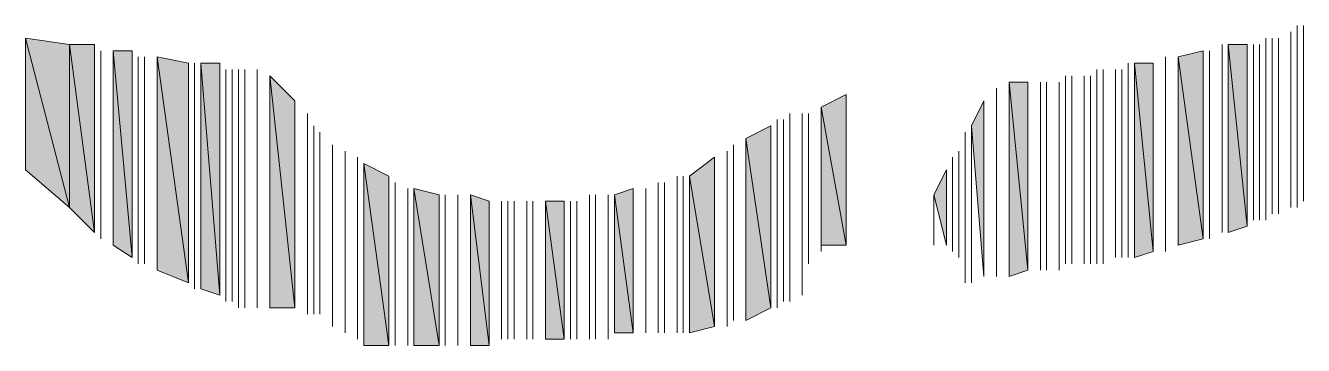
# Model space of a CAD drawing. Header units: millimetres. Extents: x -30643 to 86172, y -19411 to 63186.
# Drawn here: x 82492.8 to 82636.4, y -68.6 to -32.8 of the extents above; entities that cross this region are included whole.
import ezdxf

# ---------------------------------------------------------------- set-up
doc = ezdxf.new("R2010")
doc.units = ezdxf.units.MM

msp = doc.modelspace()

# ---------------------------------------------------------------- hatches: boundary and pattern name
h = msp.add_hatch(color=0)
h.dxf.hatch_style = 2
h.paths.add_polyline_path([(82492.83, -48.94), (82497.75, -53.16), (82492.83, -34.16)])
h = msp.add_hatch(color=0)
h.dxf.hatch_style = 2
h.paths.add_polyline_path([(82497.75, -53.16), (82497.75, -34.87), (82492.83, -34.16)])
h = msp.add_hatch(color=0)
h.dxf.hatch_style = 2
h.paths.add_polyline_path([(82497.75, -53.16), (82500.57, -55.98), (82497.75, -34.87)])
h = msp.add_hatch(color=0)
h.dxf.hatch_style = 2
h.paths.add_polyline_path([(82500.57, -55.98), (82500.57, -34.87), (82497.75, -34.87)])
h = msp.add_hatch(color=0)
h.dxf.hatch_style = 2
h.paths.add_polyline_path([(82502.68, -57.38), (82504.79, -58.79), (82502.68, -35.57)])
h = msp.add_hatch(color=0)
h.dxf.hatch_style = 2
h.paths.add_polyline_path([(82504.79, -58.79), (82504.79, -35.57), (82502.68, -35.57)])
h = msp.add_hatch(color=0)
h.dxf.hatch_style = 2
h.paths.add_polyline_path([(82625.12, -56.68), (82625.12, -35.57), (82622.3, -36.27)])
h = msp.add_hatch(color=0)
h.dxf.hatch_style = 2
h.paths.add_polyline_path([(82627.93, -55.98), (82630.04, -55.27), (82627.93, -34.87)])
h = msp.add_hatch(color=0)
h.dxf.hatch_style = 2
h.paths.add_polyline_path([(82630.04, -55.27), (82630.04, -34.87), (82627.93, -34.87)])
h = msp.add_hatch(color=0)
h.dxf.hatch_style = 2
h.paths.add_polyline_path([(82507.6, -60.2), (82511.12, -61.61), (82507.6, -36.27)])
h = msp.add_hatch(color=0)
h.dxf.hatch_style = 2
h.paths.add_polyline_path([(82511.12, -61.61), (82511.12, -36.98), (82507.6, -36.27)])
h = msp.add_hatch(color=0)
h.dxf.hatch_style = 2
h.paths.add_polyline_path([(82512.53, -62.31), (82514.64, -63.01), (82512.53, -36.98)])
h = msp.add_hatch(color=0)
h.dxf.hatch_style = 2
h.paths.add_polyline_path([(82514.64, -63.01), (82514.64, -36.98), (82512.53, -36.98)])
h = msp.add_hatch(color=0)
h.dxf.hatch_style = 2
h.paths.add_polyline_path([(82617.38, -58.79), (82619.49, -58.09), (82617.38, -36.98)])
h = msp.add_hatch(color=0)
h.dxf.hatch_style = 2
h.paths.add_polyline_path([(82619.49, -58.09), (82619.49, -36.98), (82617.38, -36.98)])
h = msp.add_hatch(color=0)
h.dxf.hatch_style = 2
h.paths.add_polyline_path([(82622.3, -57.38), (82625.12, -56.68), (82622.3, -36.27)])
h = msp.add_hatch(color=0)
h.dxf.hatch_style = 2
h.paths.add_polyline_path([(82520.27, -64.42), (82523.08, -64.42), (82520.27, -38.38)])
h = msp.add_hatch(color=0)
h.dxf.hatch_style = 2
h.paths.add_polyline_path([(82523.08, -64.42), (82523.08, -41.2), (82520.27, -38.38)])
h = msp.add_hatch(color=0)
h.dxf.hatch_style = 2
h.paths.add_polyline_path([(82603.3, -60.9), (82605.41, -60.2), (82603.3, -39.09)])
h = msp.add_hatch(color=0)
h.dxf.hatch_style = 2
h.paths.add_polyline_path([(82605.41, -60.2), (82605.41, -39.09), (82603.3, -39.09)])
h = msp.add_hatch(color=0)
h.dxf.hatch_style = 2
h.paths.add_polyline_path([(82585.01, -57.38), (82585.01, -40.5), (82582.19, -41.9)])
h = msp.add_hatch(color=0)
h.dxf.hatch_style = 2
h.paths.add_polyline_path([(82600.49, -60.9), (82600.49, -41.2), (82599.08, -44.01)])
h = msp.add_hatch(color=0)
h.dxf.hatch_style = 2
h.paths.add_polyline_path([(82582.19, -57.38), (82585.01, -57.38), (82582.19, -41.9)])
h = msp.add_hatch(color=0)
h.dxf.hatch_style = 2
h.paths.add_polyline_path([(82576.56, -64.42), (82576.56, -44.01), (82573.75, -45.42)])
h = msp.add_hatch(color=0)
h.dxf.hatch_style = 2
h.paths.add_polyline_path([(82573.75, -65.83), (82576.56, -64.42), (82573.75, -45.42)])
h = msp.add_hatch(color=0)
h.dxf.hatch_style = 2
h.paths.add_polyline_path([(82530.82, -68.64), (82533.64, -68.64), (82530.82, -48.24)])
h = msp.add_hatch(color=0)
h.dxf.hatch_style = 2
h.paths.add_polyline_path([(82533.64, -68.64), (82533.64, -49.64), (82530.82, -48.24)])
h = msp.add_hatch(color=0)
h.dxf.hatch_style = 2
h.paths.add_polyline_path([(82570.23, -66.53), (82570.23, -47.53), (82567.42, -49.64)])
h = msp.add_hatch(color=0)
h.dxf.hatch_style = 2
h.paths.add_polyline_path([(82567.42, -67.23), (82570.23, -66.53), (82567.42, -49.64)])
h = msp.add_hatch(color=0)
h.dxf.hatch_style = 2
h.paths.add_polyline_path([(82596.27, -57.38), (82596.27, -48.94), (82594.86, -51.75)])
h = msp.add_hatch(color=0)
h.dxf.hatch_style = 2
h.paths.add_polyline_path([(82536.45, -68.64), (82539.27, -68.64), (82536.45, -51.05)])
h = msp.add_hatch(color=0)
h.dxf.hatch_style = 2
h.paths.add_polyline_path([(82539.27, -68.64), (82539.27, -51.75), (82536.45, -51.05)])
h = msp.add_hatch(color=0)
h.dxf.hatch_style = 2
h.paths.add_polyline_path([(82561.08, -67.23), (82561.08, -51.05), (82558.97, -51.75)])
h = msp.add_hatch(color=0)
h.dxf.hatch_style = 2
h.paths.add_polyline_path([(82542.79, -68.64), (82544.9, -68.64), (82542.79, -51.75)])
h = msp.add_hatch(color=0)
h.dxf.hatch_style = 2
h.paths.add_polyline_path([(82544.9, -68.64), (82544.9, -52.46), (82542.79, -51.75)])
h = msp.add_hatch(color=0)
h.dxf.hatch_style = 2
h.paths.add_polyline_path([(82551.23, -67.94), (82553.34, -67.94), (82551.23, -52.46)])
h = msp.add_hatch(color=0)
h.dxf.hatch_style = 2
h.paths.add_polyline_path([(82553.34, -67.94), (82553.34, -52.46), (82551.23, -52.46)])
h = msp.add_hatch(color=0)
h.dxf.hatch_style = 2
h.paths.add_polyline_path([(82558.97, -67.23), (82561.08, -67.23), (82558.97, -51.75)])

# ---------------------------------------------------------------- linework, layer by layer
at = {"color": 0, "lineweight": 0}
for points in [[(82635.67, -53.16), (82635.67, -32.75)], [(82635.67, -53.16), (82635.67, -32.75)], [(82636.38, -52.46), (82636.38, -32.75)], [(82636.38, -52.46), (82636.38, -32.75)], [(82492.83, -48.94), (82492.83, -34.16)], [(82492.83, -48.94), (82497.75, -53.16), (82492.83, -34.16)], [(82497.75, -53.16), (82497.75, -34.87), (82492.83, -34.16)], [(82632.15, -54.57), (82632.15, -34.16)], [(82632.15, -54.57), (82632.15, -34.16)], [(82632.15, -54.57), (82632.15, -34.16)], [(82632.15, -54.57), (82632.15, -34.16)], [(82632.15, -53.86), (82632.15, -34.16)], [(82632.15, -53.86), (82632.15, -34.16)], [(82632.15, -53.86), (82632.15, -34.16)], [(82632.15, -53.86), (82632.15, -34.16)], [(82632.86, -53.86), (82632.86, -34.16)], [(82632.86, -53.86), (82632.86, -34.16)], [(82632.86, -53.86), (82632.86, -34.16)], [(82632.86, -53.86), (82632.86, -34.16)], [(82633.56, -53.86), (82633.56, -34.16)], [(82633.56, -53.86), (82633.56, -34.16)], [(82634.97, -53.16), (82634.97, -33.46)], [(82634.97, -53.16), (82634.97, -33.46)], [(82634.97, -53.16), (82634.97, -33.46)], [(82634.97, -53.16), (82634.97, -33.46)], [(82497.75, -53.16), (82500.57, -55.98), (82497.75, -34.87)], [(82500.57, -55.98), (82500.57, -34.87), (82497.75, -34.87)], [(82500.57, -55.98), (82500.57, -34.87)], [(82500.57, -55.98), (82500.57, -34.87)], [(82500.57, -55.98), (82500.57, -34.87)], [(82500.57, -55.98), (82500.57, -34.87)], [(82500.57, -55.98), (82500.57, -34.87)], [(82501.27, -55.98), (82501.27, -35.57)], [(82501.27, -55.98), (82501.27, -35.57)], [(82501.27, -56.68), (82501.27, -35.57)], [(82501.27, -56.68), (82501.27, -35.57)], [(82502.68, -57.38), (82502.68, -35.57)], [(82502.68, -57.38), (82504.79, -58.79), (82502.68, -35.57)], [(82504.79, -58.79), (82504.79, -35.57), (82502.68, -35.57)], [(82504.79, -58.79), (82504.79, -35.57)], [(82625.12, -56.68), (82625.12, -35.57), (82622.3, -36.27)], [(82625.12, -56.68), (82625.12, -35.57)], [(82625.82, -56.68), (82625.82, -35.57)], [(82625.82, -56.68), (82625.82, -35.57)], [(82627.23, -55.98), (82627.23, -34.87)], [(82627.23, -55.98), (82627.23, -34.87)], [(82627.23, -55.98), (82627.23, -34.87)], [(82627.23, -55.98), (82627.23, -34.87)], [(82627.23, -55.98), (82627.23, -35.57)], [(82627.23, -55.98), (82627.23, -35.57)], [(82627.93, -55.98), (82627.93, -34.87)], [(82627.93, -55.98), (82627.93, -34.87)], [(82627.93, -55.98), (82627.93, -34.87)], [(82627.93, -55.98), (82630.04, -55.27), (82627.93, -34.87)], [(82630.04, -55.27), (82630.04, -34.87), (82627.93, -34.87)], [(82630.04, -55.27), (82630.04, -34.87)], [(82630.75, -54.57), (82630.75, -34.87)], [(82630.75, -54.57), (82630.75, -34.87)], [(82631.45, -54.57), (82631.45, -34.87)], [(82631.45, -54.57), (82631.45, -34.87)], [(82505.49, -59.49), (82505.49, -36.27)], [(82505.49, -59.49), (82505.49, -36.27)], [(82506.2, -59.49), (82506.2, -36.27)], [(82506.2, -59.49), (82506.2, -36.27)], [(82507.6, -60.2), (82507.6, -36.27)], [(82507.6, -60.2), (82507.6, -36.27)], [(82507.6, -60.2), (82507.6, -36.27)], [(82507.6, -60.2), (82511.12, -61.61), (82507.6, -36.27)], [(82511.12, -61.61), (82511.12, -36.98), (82507.6, -36.27)], [(82511.12, -61.61), (82511.12, -36.98)], [(82511.82, -62.31), (82511.82, -36.98)], [(82511.82, -62.31), (82511.82, -36.98)], [(82512.53, -62.31), (82512.53, -36.98)], [(82512.53, -62.31), (82514.64, -63.01), (82512.53, -36.98)], [(82514.64, -63.01), (82514.64, -36.98), (82512.53, -36.98)], [(82514.64, -63.01), (82514.64, -36.98)], [(82514.64, -63.01), (82514.64, -36.98)], [(82514.64, -63.01), (82514.64, -36.98)], [(82616.67, -58.79), (82616.67, -36.98)], [(82616.67, -58.79), (82616.67, -36.98)], [(82617.38, -58.79), (82617.38, -36.98)], [(82617.38, -58.79), (82619.49, -58.09), (82617.38, -36.98)], [(82619.49, -58.09), (82619.49, -36.98), (82617.38, -36.98)], [(82619.49, -58.09), (82619.49, -36.98)], [(82619.49, -58.09), (82619.49, -36.98)], [(82619.49, -58.09), (82619.49, -36.98)], [(82620.89, -58.09), (82620.89, -36.27)], [(82620.89, -58.09), (82620.89, -36.27)], [(82622.3, -57.38), (82622.3, -36.27)], [(82622.3, -57.38), (82625.12, -56.68), (82622.3, -36.27)], [(82515.34, -63.72), (82515.34, -37.68)], [(82515.34, -63.72), (82515.34, -37.68)], [(82516.05, -63.72), (82516.05, -37.68)], [(82516.05, -63.72), (82516.05, -37.68)], [(82516.75, -64.42), (82516.75, -37.68)], [(82516.75, -64.42), (82516.75, -37.68)], [(82517.45, -64.42), (82517.45, -37.68)], [(82517.45, -64.42), (82517.45, -37.68)], [(82518.86, -64.42), (82518.86, -37.68)], [(82518.86, -64.42), (82518.86, -37.68)], [(82518.86, -64.42), (82518.86, -37.68)], [(82518.86, -64.42), (82518.86, -37.68)], [(82520.27, -64.42), (82520.27, -38.38)], [(82520.27, -64.42), (82523.08, -64.42), (82520.27, -38.38)], [(82523.08, -64.42), (82523.08, -41.2), (82520.27, -38.38)], [(82609.64, -59.49), (82609.64, -38.38)], [(82609.64, -59.49), (82609.64, -38.38)], [(82609.64, -59.49), (82609.64, -38.38)], [(82609.64, -59.49), (82609.64, -38.38)], [(82609.64, -59.49), (82609.64, -38.38)], [(82609.64, -59.49), (82609.64, -38.38)], [(82610.34, -59.49), (82610.34, -38.38)], [(82610.34, -59.49), (82610.34, -38.38)], [(82611.75, -59.49), (82611.75, -38.38)], [(82611.75, -59.49), (82611.75, -38.38)], [(82612.45, -59.49), (82612.45, -38.38)], [(82612.45, -59.49), (82612.45, -38.38)], [(82613.15, -59.49), (82613.15, -37.68)], [(82613.15, -59.49), (82613.15, -37.68)], [(82613.86, -59.49), (82613.86, -37.68)], [(82613.86, -59.49), (82613.86, -37.68)], [(82615.27, -58.79), (82615.27, -37.68)], [(82615.27, -58.79), (82615.27, -37.68)], [(82615.97, -58.79), (82615.97, -37.68)], [(82615.97, -58.79), (82615.97, -37.68)], [(82615.97, -58.79), (82615.97, -37.68)], [(82615.97, -58.79), (82615.97, -37.68)], [(82601.9, -60.9), (82601.9, -39.79)], [(82601.9, -60.9), (82601.9, -39.79)], [(82603.3, -60.9), (82603.3, -39.09)], [(82603.3, -60.9), (82605.41, -60.2), (82603.3, -39.09)], [(82605.41, -60.2), (82605.41, -39.09), (82603.3, -39.09)], [(82605.41, -60.2), (82605.41, -39.09)], [(82606.82, -60.2), (82606.82, -39.09)], [(82606.82, -60.2), (82606.82, -39.09)], [(82607.52, -60.2), (82607.52, -39.09)], [(82607.52, -60.2), (82607.52, -39.09)], [(82608.93, -60.2), (82608.93, -39.09)], [(82608.93, -60.2), (82608.93, -39.09)], [(82523.08, -64.42), (82523.08, -41.2)], [(82585.01, -57.38), (82585.01, -40.5), (82582.19, -41.9)], [(82600.49, -60.9), (82600.49, -41.2), (82599.08, -44.01)], [(82600.49, -60.9), (82600.49, -41.2)], [(82600.49, -60.9), (82600.49, -41.2)], [(82600.49, -60.9), (82600.49, -41.2)], [(82524.49, -65.12), (82524.49, -42.61)], [(82524.49, -65.12), (82524.49, -42.61)], [(82578.67, -63.72), (82578.67, -42.61)], [(82578.67, -63.72), (82578.67, -42.61)], [(82580.08, -63.01), (82580.08, -42.61)], [(82580.08, -60.2), (82580.08, -42.61)], [(82580.79, -59.49), (82580.79, -42.61)], [(82580.79, -59.49), (82580.79, -42.61)], [(82582.19, -58.09), (82582.19, -41.9)], [(82582.19, -58.09), (82582.19, -41.9)], [(82582.19, -57.38), (82582.19, -41.9)], [(82582.19, -57.38), (82585.01, -57.38), (82582.19, -41.9)], [(82525.19, -65.12), (82525.19, -44.01)], [(82525.19, -65.12), (82525.19, -44.01)], [(82576.56, -64.42), (82576.56, -44.01), (82573.75, -45.42)], [(82576.56, -64.42), (82576.56, -44.01)], [(82577.27, -64.42), (82577.27, -43.31)], [(82577.27, -64.42), (82577.27, -43.31)], [(82577.97, -63.72), (82577.97, -43.31)], [(82577.97, -63.72), (82577.97, -43.31)], [(82599.08, -61.61), (82599.08, -44.01)], [(82599.08, -61.61), (82599.08, -44.01)], [(82525.9, -65.12), (82525.9, -44.72)], [(82525.9, -65.12), (82525.9, -44.72)], [(82573.75, -65.83), (82573.75, -45.42)], [(82573.75, -65.83), (82573.75, -45.42)], [(82573.75, -65.83), (82573.75, -45.42)], [(82573.75, -65.83), (82576.56, -64.42), (82573.75, -45.42)], [(82598.38, -61.61), (82598.38, -44.72)], [(82598.38, -61.61), (82598.38, -44.72)], [(82598.38, -61.61), (82598.38, -45.42)], [(82598.38, -61.61), (82598.38, -45.42)], [(82527.31, -66.53), (82527.31, -46.12)], [(82527.31, -66.53), (82527.31, -46.12)], [(82528.71, -67.23), (82528.71, -46.83)], [(82528.71, -67.23), (82528.71, -46.83)], [(82528.71, -67.23), (82528.71, -46.83)], [(82528.71, -67.23), (82528.71, -46.83)], [(82571.64, -66.53), (82571.64, -46.83)], [(82571.64, -66.53), (82571.64, -46.83)], [(82572.34, -65.83), (82572.34, -46.12)], [(82572.34, -65.83), (82572.34, -46.12)], [(82597.67, -58.79), (82597.67, -46.83)], [(82597.67, -58.79), (82597.67, -46.83)], [(82598.38, -60.2), (82598.38, -46.12)], [(82598.38, -61.61), (82598.38, -46.12)], [(82530.12, -67.94), (82530.12, -47.53)], [(82530.12, -67.94), (82530.12, -47.53)], [(82530.82, -68.64), (82530.82, -48.24)], [(82530.82, -68.64), (82533.64, -68.64), (82530.82, -48.24)], [(82533.64, -68.64), (82533.64, -49.64), (82530.82, -48.24)], [(82570.23, -66.53), (82570.23, -47.53), (82567.42, -49.64)], [(82570.23, -66.53), (82570.23, -47.53)], [(82596.97, -57.38), (82596.97, -47.53)], [(82596.97, -57.38), (82596.97, -47.53)], [(82596.97, -58.09), (82596.97, -47.53)], [(82596.97, -58.09), (82596.97, -47.53)], [(82533.64, -68.64), (82533.64, -49.64)], [(82566.01, -67.23), (82566.01, -49.64)], [(82566.01, -67.23), (82566.01, -49.64)], [(82566.71, -67.23), (82566.71, -49.64)], [(82566.71, -67.23), (82566.71, -49.64)], [(82567.42, -67.23), (82567.42, -49.64)], [(82567.42, -67.23), (82570.23, -66.53), (82567.42, -49.64)], [(82596.27, -57.38), (82596.27, -48.94), (82594.86, -51.75)], [(82596.27, -57.38), (82596.27, -48.94)], [(82534.34, -68.64), (82534.34, -50.35)], [(82534.34, -68.64), (82534.34, -50.35)], [(82535.75, -68.64), (82535.75, -51.05)], [(82535.75, -68.64), (82535.75, -51.05)], [(82536.45, -68.64), (82536.45, -51.05)], [(82536.45, -68.64), (82536.45, -51.05)], [(82536.45, -68.64), (82536.45, -51.05)], [(82536.45, -68.64), (82536.45, -51.05)], [(82536.45, -68.64), (82536.45, -51.05)], [(82536.45, -68.64), (82539.27, -68.64), (82536.45, -51.05)], [(82539.27, -68.64), (82539.27, -51.75), (82536.45, -51.05)], [(82561.08, -67.23), (82561.08, -51.05), (82558.97, -51.75)], [(82561.08, -67.23), (82561.08, -51.05)], [(82562.49, -67.23), (82562.49, -51.05)], [(82562.49, -67.23), (82562.49, -51.05)], [(82563.9, -67.23), (82563.9, -50.35)], [(82563.9, -67.23), (82563.9, -50.35)], [(82564.6, -67.23), (82564.6, -50.35)], [(82564.6, -67.23), (82564.6, -50.35)], [(82539.27, -68.64), (82539.27, -51.75)], [(82539.97, -68.64), (82539.97, -51.75)], [(82539.97, -68.64), (82539.97, -51.75)], [(82541.38, -68.64), (82541.38, -51.75)], [(82541.38, -68.64), (82541.38, -51.75)], [(82542.79, -68.64), (82542.79, -51.75)], [(82542.79, -68.64), (82544.9, -68.64), (82542.79, -51.75)], [(82544.9, -68.64), (82544.9, -52.46), (82542.79, -51.75)], [(82544.9, -68.64), (82544.9, -52.46)], [(82544.9, -68.64), (82544.9, -52.46)], [(82544.9, -68.64), (82544.9, -52.46)], [(82546.3, -67.94), (82546.3, -52.46)], [(82546.3, -67.94), (82546.3, -52.46)], [(82546.3, -67.94), (82546.3, -52.46)], [(82546.3, -67.94), (82546.3, -52.46)], [(82547.01, -67.94), (82547.01, -52.46)], [(82547.01, -67.94), (82547.01, -52.46)], [(82547.01, -67.94), (82547.01, -52.46)], [(82547.01, -67.94), (82547.01, -52.46)], [(82547.71, -67.94), (82547.71, -52.46)], [(82547.71, -67.94), (82547.71, -52.46)], [(82547.71, -67.94), (82547.71, -52.46)], [(82547.71, -67.94), (82547.71, -52.46)], [(82547.71, -67.94), (82547.71, -52.46)], [(82547.71, -67.94), (82547.71, -52.46)], [(82547.71, -67.94), (82547.71, -52.46)], [(82547.71, -67.94), (82547.71, -52.46)], [(82549.12, -67.94), (82549.12, -52.46)], [(82549.12, -67.94), (82549.12, -52.46)], [(82549.82, -67.94), (82549.82, -52.46)], [(82549.82, -67.94), (82549.82, -52.46)], [(82551.23, -67.94), (82551.23, -52.46)], [(82551.23, -67.94), (82553.34, -67.94), (82551.23, -52.46)], [(82553.34, -67.94), (82553.34, -52.46), (82551.23, -52.46)], [(82553.34, -67.94), (82553.34, -52.46)], [(82553.34, -67.94), (82553.34, -52.46)], [(82553.34, -67.94), (82553.34, -52.46)], [(82553.34, -67.94), (82553.34, -52.46)], [(82553.34, -67.94), (82553.34, -52.46)], [(82554.05, -67.94), (82554.05, -52.46)], [(82554.05, -67.94), (82554.05, -52.46)], [(82554.75, -67.94), (82554.75, -52.46)], [(82554.75, -67.94), (82554.75, -52.46)], [(82554.75, -67.94), (82554.75, -52.46)], [(82554.75, -67.94), (82554.75, -52.46)], [(82556.16, -67.94), (82556.16, -51.75)], [(82556.16, -67.94), (82556.16, -51.75)], [(82556.86, -67.94), (82556.86, -51.75)], [(82556.86, -67.94), (82556.86, -51.75)], [(82558.27, -67.94), (82558.27, -51.75)], [(82558.27, -67.94), (82558.27, -51.75)], [(82558.97, -67.23), (82558.97, -51.75)], [(82558.97, -67.23), (82561.08, -67.23), (82558.97, -51.75)], [(82594.86, -57.38), (82594.86, -51.75)], [(82594.86, -57.38), (82594.86, -51.75)], [(82580.08, -63.01), (82580.08, -60.2)]]:
    msp.add_lwpolyline(points, close=True, dxfattribs=at)

doc.saveas('drawing.dxf')
